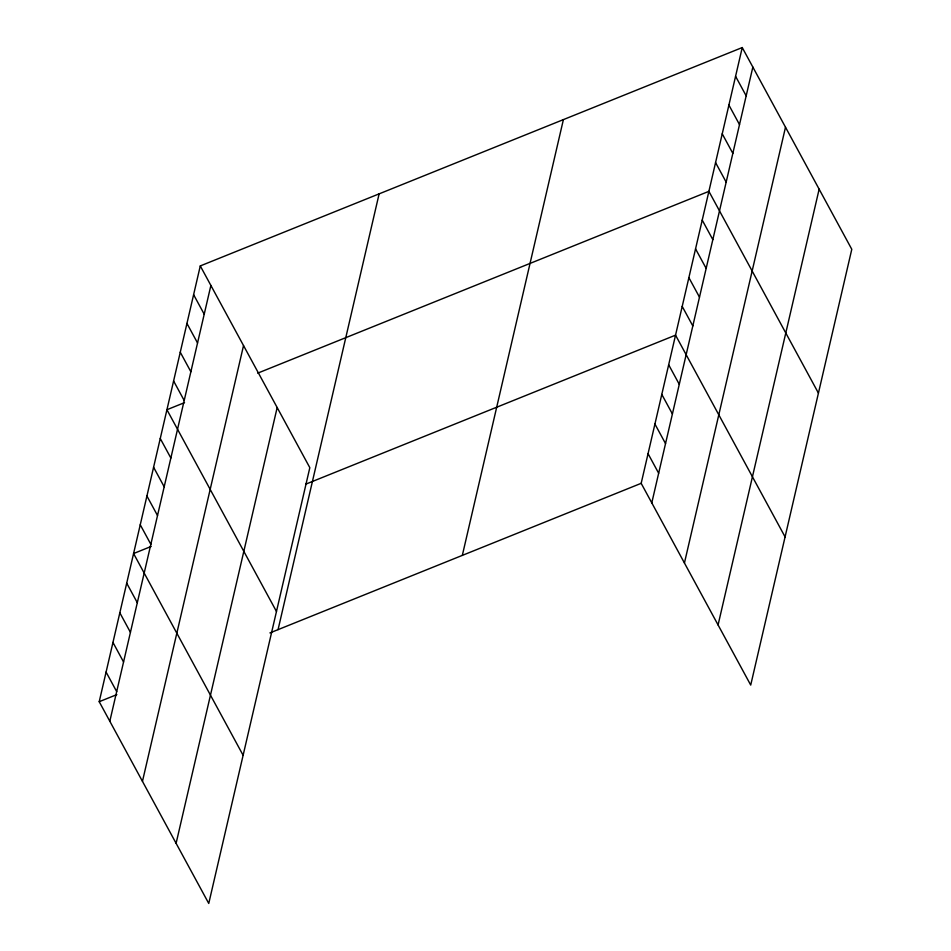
<?xml version="1.0" encoding="UTF-8"?>
<svg xmlns="http://www.w3.org/2000/svg" width="951" height="951" viewBox="0 0 951 951"><rect width="100%" height="100%" fill="white"/><g stroke="black" fill="none" stroke-linecap="round" stroke-linejoin="round"><path stroke-width="1.43" d="M200.281 265.923L309.824 467.678L208.756 903.45L99.213 701.707L200.281 265.923L742.244 47.55L851.787 249.293L750.719 685.077L641.176 483.322L742.244 47.55M109.817 721.238L210.884 285.455M142.46 781.365L243.527 345.593M176.101 843.323L277.169 407.539M278.061 629.633L379.128 193.861M462.329 555.384L563.396 119.612M651.792 502.853L752.847 67.081M684.435 562.992L785.502 127.208M718.076 624.938L819.144 189.166M184.542 402.63L166.924 409.726L276.468 611.481M257.709 373.149L708.899 191.353L818.431 393.108M151.185 546.445L133.58 553.541L243.111 755.284M305.651 484.202L675.543 335.156L785.086 536.911M99.213 701.707L116.83 694.61M269.929 632.914L641.176 483.322M735.575 76.306L746.178 95.837M728.906 105.074L739.509 124.605M722.237 133.829L732.841 153.361M715.568 162.597L726.172 182.128M702.23 220.121L712.834 239.652M695.55 248.877L706.165 268.408M688.881 277.644L699.484 297.176M682.212 306.4L692.815 325.931M668.672 364.792L679.276 384.323M661.801 394.427L672.405 413.958M654.93 424.063L665.534 443.594M648.059 453.698L658.663 473.229M193.612 294.691L204.215 314.222M186.943 323.447L197.546 342.978M180.262 352.215L190.866 371.746M173.593 380.971L184.197 400.502M160.255 438.494L170.859 458.025M153.586 467.25L164.19 486.781M146.918 496.018L157.521 515.549M140.249 524.774L150.852 544.305M126.697 583.165L137.313 602.696M119.826 612.801L130.43 632.332M112.955 642.436L123.559 661.967M106.084 672.072L116.688 691.603"/></g></svg>
